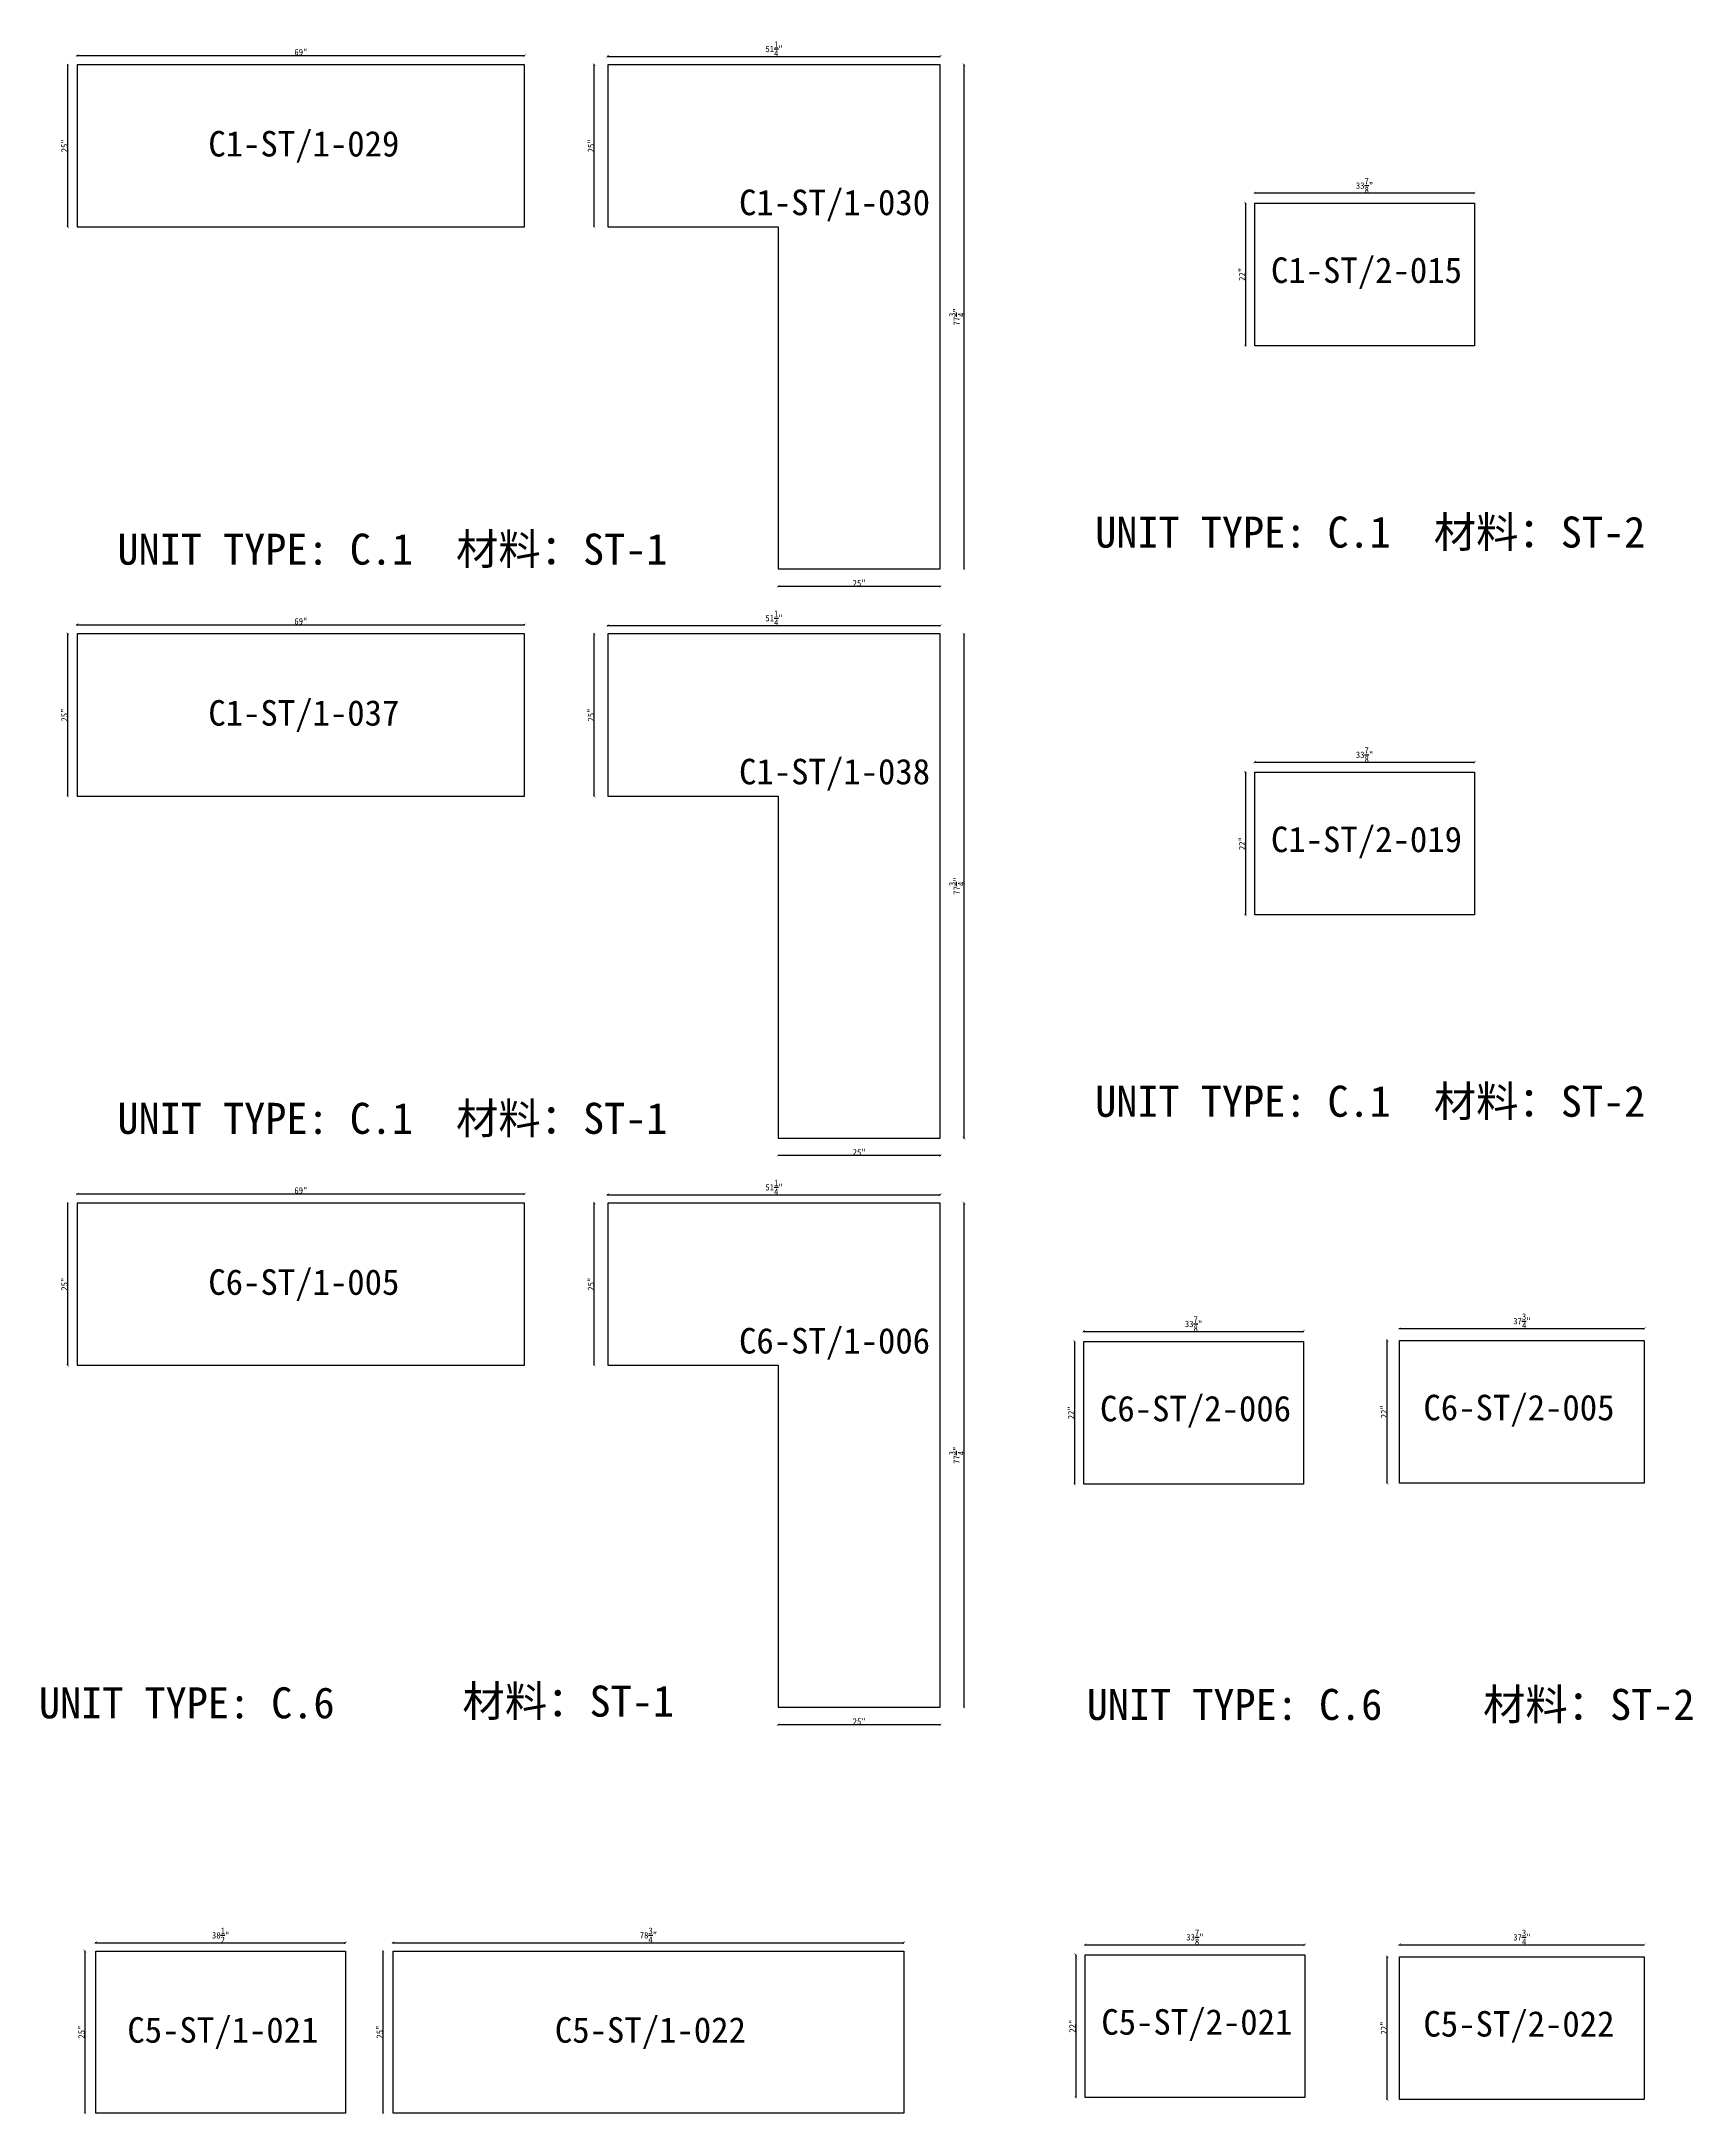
# Model space of a CAD drawing. Header units: millimetres. Extents: x -46962 to 137822, y -48342 to 2116.
# Drawn here: x 65147 to 71614, y -12556 to -4435 of the extents above; entities that cross this region are included whole.
import ezdxf
from ezdxf.enums import TextEntityAlignment as Align

# ---------------------------------------------------------------- set-up
doc = ezdxf.new("R2010")
doc.units = ezdxf.units.MM
doc.layers.add('COUNTERTOP_NUMBER', color=3, linetype='Continuous')
doc.layers.add('COUNTERTOPS', color=7, linetype='Continuous')
doc.styles.add('样式 1', font='')
doc.styles.get('样式 1').set_extended_font_data('NSimSun')
doc.dimstyles.new('副本 ISO-25', dxfattribs={"dimtxt": 25, "dimasz": 10, "dimexe": 1.5, "dimexo": 0.5, "dimtad": 1, "dimlfac": 0.03937, "dimlunit": 5, "dimtxsty": '样式 1', "dimblk": 'ARCHTICK', "dimcen": 2.5, "dimclrd": 256, "dimclrt": 1, "dimazin": 3, "dimtfac": 1, "dimtmove": 0, "dimatfit": 3, "dimfxlon": 1})

# ---------------------------------------------------------------- blocks, each defined once
blk = doc.blocks.new('_ArchTick')
at = {"color": 0, "linetype": 'ByBlock', "const_width": 0.15}
blk.add_lwpolyline([(-0.5, -0.5), (0.5, 0.5)], dxfattribs=at)
blk = doc.blocks.new('*D1240')
at = {"color": 0, "lineweight": -2, "transparency": 16777216}
for p, q in [((65250.6, -4526.8), (65248.1, -4526.8)), ((65250.6, -5161.8), (65248.1, -5161.8))]:
    blk.add_line(p, q, dxfattribs=at)
at = {"lineweight": -2, "transparency": 16777216}
blk.add_line((65249.6, -5161.8), (65249.6, -4526.8), dxfattribs=at)
at = {"layer": 'Defpoints', "color": 0, "transparency": 16777216}
for p in [(65249.6, -4526.8), (65286.5, -4526.8), (65286.5, -5161.8)]:
    blk.add_point(p, dxfattribs=at)
at = {"lineweight": -2, "transparency": 16777216, "xscale": 10, "yscale": 10, "zscale": 10}
for p, rotation in [((65249.6, -4526.8), 90), ((65249.6, -5161.8), 270)]:
    blk.add_blockref('_ArchTick', p, dxfattribs=dict(at, rotation=rotation))
at = {"color": 1, "transparency": 16777216, "insert": (65236.5, -4844.3), "char_height": 25, "attachment_point": 5, "rotation": 90, "style": '样式 1'}
blk.add_mtext('\\A1;25"', dxfattribs=at)
blk = doc.blocks.new('*D1241')
at = {"color": 0, "lineweight": -2, "transparency": 16777216}
for p, q in [((65286.5, -4491.5), (65286.5, -4489)), ((67039.1, -4491.5), (67039.1, -4489))]:
    blk.add_line(p, q, dxfattribs=at)
at = {"lineweight": -2, "transparency": 16777216}
blk.add_line((65286.5, -4490.5), (67039.1, -4490.5), dxfattribs=at)
at = {"layer": 'Defpoints', "color": 0, "transparency": 16777216}
for p in [(65286.5, -4526.8), (67039.1, -4490.5), (67039.1, -4526.8)]:
    blk.add_point(p, dxfattribs=at)
at = {"lineweight": -2, "transparency": 16777216, "xscale": 10, "yscale": 10, "zscale": 10, "rotation": 180}
blk.add_blockref('_ArchTick', (65286.5, -4490.5), dxfattribs=at)
at = {"lineweight": -2, "transparency": 16777216, "xscale": 10, "yscale": 10, "zscale": 10}
blk.add_blockref('_ArchTick', (67039.1, -4490.5), dxfattribs=at)
at = {"color": 1, "transparency": 16777216, "insert": (66162.8, -4477.3), "char_height": 25, "attachment_point": 5, "style": '样式 1'}
blk.add_mtext('\\A1;69"', dxfattribs=at)
blk = doc.blocks.new('*D1242')
at = {"color": 0, "lineweight": -2, "transparency": 16777216}
for p, q in [((67365.4, -4494.7), (67365.4, -4492.2)), ((68667.2, -4494.7), (68667.2, -4492.2))]:
    blk.add_line(p, q, dxfattribs=at)
at = {"lineweight": -2, "transparency": 16777216}
blk.add_line((67365.4, -4493.7), (68667.2, -4493.7), dxfattribs=at)
at = {"layer": 'Defpoints', "color": 0, "transparency": 16777216}
for p in [(67365.4, -4526.8), (68667.2, -4493.7), (68667.2, -4526.8)]:
    blk.add_point(p, dxfattribs=at)
at = {"lineweight": -2, "transparency": 16777216, "xscale": 10, "yscale": 10, "zscale": 10, "rotation": 180}
blk.add_blockref('_ArchTick', (67365.4, -4493.7), dxfattribs=at)
at = {"lineweight": -2, "transparency": 16777216, "xscale": 10, "yscale": 10, "zscale": 10}
blk.add_blockref('_ArchTick', (68667.2, -4493.7), dxfattribs=at)
at = {"color": 1, "transparency": 16777216, "insert": (68016.3, -4464.6), "char_height": 25, "attachment_point": 5, "style": '样式 1'}
blk.add_mtext('\\A1;51{\\H1x;\\S1/4;}"', dxfattribs=at)
blk = doc.blocks.new('*D1243')
at = {"color": 0, "lineweight": -2, "transparency": 16777216}
for p, q in [((67313, -4526.8), (67310.5, -4526.8)), ((67313, -5161.8), (67310.5, -5161.8))]:
    blk.add_line(p, q, dxfattribs=at)
at = {"lineweight": -2, "transparency": 16777216}
blk.add_line((67312, -5161.8), (67312, -4526.8), dxfattribs=at)
at = {"layer": 'Defpoints', "color": 0, "transparency": 16777216}
for p in [(67312, -4526.8), (67365.4, -4526.8), (67365.4, -5161.8)]:
    blk.add_point(p, dxfattribs=at)
at = {"lineweight": -2, "transparency": 16777216, "xscale": 10, "yscale": 10, "zscale": 10}
for p, rotation in [((67312, -4526.8), 90), ((67312, -5161.8), 270)]:
    blk.add_blockref('_ArchTick', p, dxfattribs=dict(at, rotation=rotation))
at = {"color": 1, "transparency": 16777216, "insert": (67298.9, -4844.3), "char_height": 25, "attachment_point": 5, "rotation": 90, "style": '样式 1'}
blk.add_mtext('\\A1;25"', dxfattribs=at)
blk = doc.blocks.new('*D1244')
at = {"color": 0, "lineweight": -2, "transparency": 16777216}
for p, q in [((68032.2, -6569.1), (68032.2, -6571.6)), ((68667.2, -6569.1), (68667.2, -6571.6))]:
    blk.add_line(p, q, dxfattribs=at)
at = {"lineweight": -2, "transparency": 16777216}
blk.add_line((68667.2, -6570.1), (68032.2, -6570.1), dxfattribs=at)
at = {"layer": 'Defpoints', "color": 0, "transparency": 16777216}
for p in [(68032.2, -6501.7), (68032.2, -6570.1), (68667.2, -6501.7)]:
    blk.add_point(p, dxfattribs=at)
at = {"lineweight": -2, "transparency": 16777216, "xscale": 10, "yscale": 10, "zscale": 10, "rotation": 180}
blk.add_blockref('_ArchTick', (68032.2, -6570.1), dxfattribs=at)
at = {"lineweight": -2, "transparency": 16777216, "xscale": 10, "yscale": 10, "zscale": 10}
blk.add_blockref('_ArchTick', (68667.2, -6570.1), dxfattribs=at)
at = {"color": 1, "transparency": 16777216, "insert": (68349.7, -6556.9), "char_height": 25, "attachment_point": 5, "style": '样式 1'}
blk.add_mtext('\\A1;25"', dxfattribs=at)
blk = doc.blocks.new('*D1245')
at = {"color": 0, "lineweight": -2, "transparency": 16777216}
for p, q in [((68759.4, -4526.8), (68761.9, -4526.8)), ((68759.4, -6501.7), (68761.9, -6501.7))]:
    blk.add_line(p, q, dxfattribs=at)
at = {"lineweight": -2, "transparency": 16777216}
blk.add_line((68760.4, -6501.7), (68760.4, -4526.8), dxfattribs=at)
at = {"layer": 'Defpoints', "color": 0, "transparency": 16777216}
for p in [(68667.2, -4526.8), (68760.4, -4526.8), (68667.2, -6501.7)]:
    blk.add_point(p, dxfattribs=at)
at = {"lineweight": -2, "transparency": 16777216, "xscale": 10, "yscale": 10, "zscale": 10}
for p, rotation in [((68760.4, -4526.8), 90), ((68760.4, -6501.7), 270)]:
    blk.add_blockref('_ArchTick', p, dxfattribs=dict(at, rotation=rotation))
at = {"color": 1, "transparency": 16777216, "insert": (68731.3, -5514.2), "char_height": 25, "attachment_point": 5, "rotation": 90, "style": '样式 1'}
blk.add_mtext('\\A1;77{\\H1x;\\S3/4;}"', dxfattribs=at)
blk = doc.blocks.new('*D1246')
at = {"color": 0, "lineweight": -2, "transparency": 16777216}
for p, q in [((69899.1, -5029.9), (69899.1, -5027.4)), ((70759.5, -5029.9), (70759.5, -5027.4))]:
    blk.add_line(p, q, dxfattribs=at)
at = {"lineweight": -2, "transparency": 16777216}
blk.add_line((69899.1, -5028.9), (70759.5, -5028.9), dxfattribs=at)
at = {"layer": 'Defpoints', "color": 0, "transparency": 16777216}
for p in [(70759.5, -5028.9), (69899.1, -5068.3), (70759.5, -5068.3)]:
    blk.add_point(p, dxfattribs=at)
at = {"lineweight": -2, "transparency": 16777216, "xscale": 10, "yscale": 10, "zscale": 10, "rotation": 180}
blk.add_blockref('_ArchTick', (69899.1, -5028.9), dxfattribs=at)
at = {"lineweight": -2, "transparency": 16777216, "xscale": 10, "yscale": 10, "zscale": 10}
blk.add_blockref('_ArchTick', (70759.5, -5028.9), dxfattribs=at)
at = {"color": 1, "transparency": 16777216, "insert": (70329.3, -4999.8), "char_height": 25, "attachment_point": 5, "style": '样式 1'}
blk.add_mtext('\\A1;33{\\H1x;\\S7/8;}"', dxfattribs=at)
blk = doc.blocks.new('*D1220')
at = {"color": 0, "lineweight": -2, "transparency": 16777216}
for p, q in [((69863.4, -5068.3), (69860.9, -5068.3)), ((69863.4, -5627.1), (69860.9, -5627.1))]:
    blk.add_line(p, q, dxfattribs=at)
at = {"lineweight": -2, "transparency": 16777216}
blk.add_line((69862.4, -5068.3), (69862.4, -5627.1), dxfattribs=at)
at = {"layer": 'Defpoints', "color": 0, "transparency": 16777216}
for p in [(69899.1, -5068.3), (69862.4, -5627.1), (69899.1, -5627.1)]:
    blk.add_point(p, dxfattribs=at)
at = {"lineweight": -2, "transparency": 16777216, "xscale": 10, "yscale": 10, "zscale": 10}
for p, rotation in [((69862.4, -5068.3), 90), ((69862.4, -5627.1), 270)]:
    blk.add_blockref('_ArchTick', p, dxfattribs=dict(at, rotation=rotation))
at = {"color": 1, "transparency": 16777216, "insert": (69849.3, -5347.7), "char_height": 25, "attachment_point": 5, "rotation": 90, "style": '样式 1'}
blk.add_mtext('\\A1;22"', dxfattribs=at)
blk = doc.blocks.new('*D1138')
at = {"color": 0, "lineweight": -2, "transparency": 16777216}
for p, q in [((65250.6, -6756.4), (65248.1, -6756.4)), ((65250.6, -7391.4), (65248.1, -7391.4))]:
    blk.add_line(p, q, dxfattribs=at)
at = {"lineweight": -2, "transparency": 16777216}
blk.add_line((65249.6, -7391.4), (65249.6, -6756.4), dxfattribs=at)
at = {"layer": 'Defpoints', "color": 0, "transparency": 16777216}
for p in [(65249.6, -6756.4), (65286.5, -6756.4), (65286.5, -7391.4)]:
    blk.add_point(p, dxfattribs=at)
at = {"lineweight": -2, "transparency": 16777216, "xscale": 10, "yscale": 10, "zscale": 10}
for p, rotation in [((65249.6, -6756.4), 90), ((65249.6, -7391.4), 270)]:
    blk.add_blockref('_ArchTick', p, dxfattribs=dict(at, rotation=rotation))
at = {"color": 1, "transparency": 16777216, "insert": (65236.5, -7073.9), "char_height": 25, "attachment_point": 5, "rotation": 90, "style": '样式 1'}
blk.add_mtext('\\A1;25"', dxfattribs=at)
blk = doc.blocks.new('*D1139')
at = {"color": 0, "lineweight": -2, "transparency": 16777216}
for p, q in [((65286.5, -6721), (65286.5, -6718.5)), ((67039.1, -6721), (67039.1, -6718.5))]:
    blk.add_line(p, q, dxfattribs=at)
at = {"lineweight": -2, "transparency": 16777216}
blk.add_line((65286.5, -6720), (67039.1, -6720), dxfattribs=at)
at = {"layer": 'Defpoints', "color": 0, "transparency": 16777216}
for p in [(67039.1, -6720), (65286.5, -6756.4), (67039.1, -6756.4)]:
    blk.add_point(p, dxfattribs=at)
at = {"lineweight": -2, "transparency": 16777216, "xscale": 10, "yscale": 10, "zscale": 10, "rotation": 180}
blk.add_blockref('_ArchTick', (65286.5, -6720), dxfattribs=at)
at = {"lineweight": -2, "transparency": 16777216, "xscale": 10, "yscale": 10, "zscale": 10}
blk.add_blockref('_ArchTick', (67039.1, -6720), dxfattribs=at)
at = {"color": 1, "transparency": 16777216, "insert": (66162.8, -6706.9), "char_height": 25, "attachment_point": 5, "style": '样式 1'}
blk.add_mtext('\\A1;69"', dxfattribs=at)
blk = doc.blocks.new('*D1140')
at = {"color": 0, "lineweight": -2, "transparency": 16777216}
for p, q in [((67365.4, -6724.2), (67365.4, -6721.7)), ((68667.2, -6724.2), (68667.2, -6721.7))]:
    blk.add_line(p, q, dxfattribs=at)
at = {"lineweight": -2, "transparency": 16777216}
blk.add_line((67365.4, -6723.2), (68667.2, -6723.2), dxfattribs=at)
at = {"layer": 'Defpoints', "color": 0, "transparency": 16777216}
for p in [(68667.2, -6723.2), (67365.4, -6756.4), (68667.2, -6756.4)]:
    blk.add_point(p, dxfattribs=at)
at = {"lineweight": -2, "transparency": 16777216, "xscale": 10, "yscale": 10, "zscale": 10, "rotation": 180}
blk.add_blockref('_ArchTick', (67365.4, -6723.2), dxfattribs=at)
at = {"lineweight": -2, "transparency": 16777216, "xscale": 10, "yscale": 10, "zscale": 10}
blk.add_blockref('_ArchTick', (68667.2, -6723.2), dxfattribs=at)
at = {"color": 1, "transparency": 16777216, "insert": (68016.3, -6694.2), "char_height": 25, "attachment_point": 5, "style": '样式 1'}
blk.add_mtext('\\A1;51{\\H1x;\\S1/4;}"', dxfattribs=at)
blk = doc.blocks.new('*D1141')
at = {"color": 0, "lineweight": -2, "transparency": 16777216}
for p, q in [((67313, -6756.4), (67310.5, -6756.4)), ((67313, -7391.4), (67310.5, -7391.4))]:
    blk.add_line(p, q, dxfattribs=at)
at = {"lineweight": -2, "transparency": 16777216}
blk.add_line((67312, -7391.4), (67312, -6756.4), dxfattribs=at)
at = {"layer": 'Defpoints', "color": 0, "transparency": 16777216}
for p in [(67312, -6756.4), (67365.4, -6756.4), (67365.4, -7391.4)]:
    blk.add_point(p, dxfattribs=at)
at = {"lineweight": -2, "transparency": 16777216, "xscale": 10, "yscale": 10, "zscale": 10}
for p, rotation in [((67312, -6756.4), 90), ((67312, -7391.4), 270)]:
    blk.add_blockref('_ArchTick', p, dxfattribs=dict(at, rotation=rotation))
at = {"color": 1, "transparency": 16777216, "insert": (67298.9, -7073.9), "char_height": 25, "attachment_point": 5, "rotation": 90, "style": '样式 1'}
blk.add_mtext('\\A1;25"', dxfattribs=at)
blk = doc.blocks.new('*D1142')
at = {"color": 0, "lineweight": -2, "transparency": 16777216}
for p, q in [((68032.2, -8798.6), (68032.2, -8801.1)), ((68667.2, -8798.6), (68667.2, -8801.1))]:
    blk.add_line(p, q, dxfattribs=at)
at = {"lineweight": -2, "transparency": 16777216}
blk.add_line((68667.2, -8799.6), (68032.2, -8799.6), dxfattribs=at)
at = {"layer": 'Defpoints', "color": 0, "transparency": 16777216}
for p in [(68032.2, -8731.2), (68667.2, -8731.2), (68032.2, -8799.6)]:
    blk.add_point(p, dxfattribs=at)
at = {"lineweight": -2, "transparency": 16777216, "xscale": 10, "yscale": 10, "zscale": 10, "rotation": 180}
blk.add_blockref('_ArchTick', (68032.2, -8799.6), dxfattribs=at)
at = {"lineweight": -2, "transparency": 16777216, "xscale": 10, "yscale": 10, "zscale": 10}
blk.add_blockref('_ArchTick', (68667.2, -8799.6), dxfattribs=at)
at = {"color": 1, "transparency": 16777216, "insert": (68349.7, -8786.5), "char_height": 25, "attachment_point": 5, "style": '样式 1'}
blk.add_mtext('\\A1;25"', dxfattribs=at)
blk = doc.blocks.new('*D1143')
at = {"color": 0, "lineweight": -2, "transparency": 16777216}
for p, q in [((68759.4, -6756.4), (68761.9, -6756.4)), ((68759.4, -8731.2), (68761.9, -8731.2))]:
    blk.add_line(p, q, dxfattribs=at)
at = {"lineweight": -2, "transparency": 16777216}
blk.add_line((68760.4, -8731.2), (68760.4, -6756.4), dxfattribs=at)
at = {"layer": 'Defpoints', "color": 0, "transparency": 16777216}
for p in [(68667.2, -6756.4), (68760.4, -6756.4), (68667.2, -8731.2)]:
    blk.add_point(p, dxfattribs=at)
at = {"lineweight": -2, "transparency": 16777216, "xscale": 10, "yscale": 10, "zscale": 10}
for p, rotation in [((68760.4, -6756.4), 90), ((68760.4, -8731.2), 270)]:
    blk.add_blockref('_ArchTick', p, dxfattribs=dict(at, rotation=rotation))
at = {"color": 1, "transparency": 16777216, "insert": (68731.3, -7743.8), "char_height": 25, "attachment_point": 5, "rotation": 90, "style": '样式 1'}
blk.add_mtext('\\A1;77{\\H1x;\\S3/4;}"', dxfattribs=at)
blk = doc.blocks.new('*D1144')
at = {"color": 0, "lineweight": -2, "transparency": 16777216}
for p, q in [((69899.1, -7259.5), (69899.1, -7257)), ((70759.5, -7259.5), (70759.5, -7257))]:
    blk.add_line(p, q, dxfattribs=at)
at = {"lineweight": -2, "transparency": 16777216}
blk.add_line((69899.1, -7258.5), (70759.5, -7258.5), dxfattribs=at)
at = {"layer": 'Defpoints', "color": 0, "transparency": 16777216}
for p in [(69899.1, -7297.9), (70759.5, -7258.5), (70759.5, -7297.9)]:
    blk.add_point(p, dxfattribs=at)
at = {"lineweight": -2, "transparency": 16777216, "xscale": 10, "yscale": 10, "zscale": 10, "rotation": 180}
blk.add_blockref('_ArchTick', (69899.1, -7258.5), dxfattribs=at)
at = {"lineweight": -2, "transparency": 16777216, "xscale": 10, "yscale": 10, "zscale": 10}
blk.add_blockref('_ArchTick', (70759.5, -7258.5), dxfattribs=at)
at = {"color": 1, "transparency": 16777216, "insert": (70329.3, -7229.4), "char_height": 25, "attachment_point": 5, "style": '样式 1'}
blk.add_mtext('\\A1;33{\\H1x;\\S7/8;}"', dxfattribs=at)
blk = doc.blocks.new('*D1145')
at = {"color": 0, "lineweight": -2, "transparency": 16777216}
for p, q in [((69863.4, -7297.9), (69860.9, -7297.9)), ((69863.4, -7856.7), (69860.9, -7856.7))]:
    blk.add_line(p, q, dxfattribs=at)
at = {"lineweight": -2, "transparency": 16777216}
blk.add_line((69862.4, -7297.9), (69862.4, -7856.7), dxfattribs=at)
at = {"layer": 'Defpoints', "color": 0, "transparency": 16777216}
for p in [(69899.1, -7297.9), (69862.4, -7856.7), (69899.1, -7856.7)]:
    blk.add_point(p, dxfattribs=at)
at = {"lineweight": -2, "transparency": 16777216, "xscale": 10, "yscale": 10, "zscale": 10}
for p, rotation in [((69862.4, -7297.9), 90), ((69862.4, -7856.7), 270)]:
    blk.add_blockref('_ArchTick', p, dxfattribs=dict(at, rotation=rotation))
at = {"color": 1, "transparency": 16777216, "insert": (69849.3, -7577.3), "char_height": 25, "attachment_point": 5, "rotation": 90, "style": '样式 1'}
blk.add_mtext('\\A1;22"', dxfattribs=at)
blk = doc.blocks.new('*D1316')
at = {"color": 0, "lineweight": -2, "transparency": 16777216}
for p, q in [((65359.4, -11883.8), (65359.4, -11881.3)), ((66337.3, -11883.8), (66337.3, -11881.3))]:
    blk.add_line(p, q, dxfattribs=at)
at = {"lineweight": -2, "transparency": 16777216}
blk.add_line((65359.4, -11882.8), (66337.3, -11882.8), dxfattribs=at)
at = {"layer": 'Defpoints', "color": 0, "transparency": 16777216}
for p in [(65359.4, -11915.5), (66337.3, -11882.8), (66337.3, -11915.5)]:
    blk.add_point(p, dxfattribs=at)
at = {"lineweight": -2, "transparency": 16777216, "xscale": 10, "yscale": 10, "zscale": 10, "rotation": 180}
blk.add_blockref('_ArchTick', (65359.4, -11882.8), dxfattribs=at)
at = {"lineweight": -2, "transparency": 16777216, "xscale": 10, "yscale": 10, "zscale": 10}
blk.add_blockref('_ArchTick', (66337.3, -11882.8), dxfattribs=at)
at = {"color": 1, "transparency": 16777216, "insert": (65848.3, -11853.8), "char_height": 25, "attachment_point": 5, "style": '样式 1'}
blk.add_mtext('\\A1;38{\\H1x;\\S1/2;}"', dxfattribs=at)
blk = doc.blocks.new('*D1317')
at = {"color": 0, "lineweight": -2, "transparency": 16777216}
for p, q in [((65317.4, -11915.5), (65314.9, -11915.5)), ((65317.4, -12550.5), (65314.9, -12550.5))]:
    blk.add_line(p, q, dxfattribs=at)
at = {"lineweight": -2, "transparency": 16777216}
blk.add_line((65316.4, -11915.5), (65316.4, -12550.5), dxfattribs=at)
at = {"layer": 'Defpoints', "color": 0, "transparency": 16777216}
for p in [(65359.4, -11915.5), (65316.4, -12550.5), (65359.4, -12550.5)]:
    blk.add_point(p, dxfattribs=at)
at = {"lineweight": -2, "transparency": 16777216, "xscale": 10, "yscale": 10, "zscale": 10}
for p, rotation in [((65316.4, -11915.5), 90), ((65316.4, -12550.5), 270)]:
    blk.add_blockref('_ArchTick', p, dxfattribs=dict(at, rotation=rotation))
at = {"color": 1, "transparency": 16777216, "insert": (65303.3, -12233), "char_height": 25, "attachment_point": 5, "rotation": 90, "style": '样式 1'}
blk.add_mtext('\\A1;25"', dxfattribs=at)
blk = doc.blocks.new('*D1318')
at = {"color": 0, "lineweight": -2, "transparency": 16777216}
for p, q in [((66524, -11883.8), (66524, -11881.3)), ((68524.3, -11883.8), (68524.3, -11881.3))]:
    blk.add_line(p, q, dxfattribs=at)
at = {"lineweight": -2, "transparency": 16777216}
blk.add_line((66524, -11882.8), (68524.3, -11882.8), dxfattribs=at)
at = {"layer": 'Defpoints', "color": 0, "transparency": 16777216}
for p in [(66524, -11915.5), (68524.3, -11882.8), (68524.3, -11915.5)]:
    blk.add_point(p, dxfattribs=at)
at = {"lineweight": -2, "transparency": 16777216, "xscale": 10, "yscale": 10, "zscale": 10, "rotation": 180}
blk.add_blockref('_ArchTick', (66524, -11882.8), dxfattribs=at)
at = {"lineweight": -2, "transparency": 16777216, "xscale": 10, "yscale": 10, "zscale": 10}
blk.add_blockref('_ArchTick', (68524.3, -11882.8), dxfattribs=at)
at = {"color": 1, "transparency": 16777216, "insert": (67524.2, -11853.7), "char_height": 25, "attachment_point": 5, "style": '样式 1'}
blk.add_mtext('\\A1;78{\\H1x;\\S3/4;}"', dxfattribs=at)
blk = doc.blocks.new('*D1319')
at = {"color": 0, "lineweight": -2, "transparency": 16777216}
for p, q in [((66485.7, -11915.5), (66483.2, -11915.5)), ((66485.7, -12550.5), (66483.2, -12550.5))]:
    blk.add_line(p, q, dxfattribs=at)
at = {"lineweight": -2, "transparency": 16777216}
blk.add_line((66484.7, -12550.5), (66484.7, -11915.5), dxfattribs=at)
at = {"layer": 'Defpoints', "color": 0, "transparency": 16777216}
for p in [(66484.7, -11915.5), (66524, -11915.5), (66524, -12550.5)]:
    blk.add_point(p, dxfattribs=at)
at = {"lineweight": -2, "transparency": 16777216, "xscale": 10, "yscale": 10, "zscale": 10}
for p, rotation in [((66484.7, -11915.5), 90), ((66484.7, -12550.5), 270)]:
    blk.add_blockref('_ArchTick', p, dxfattribs=dict(at, rotation=rotation))
at = {"color": 1, "transparency": 16777216, "insert": (66471.6, -12233), "char_height": 25, "attachment_point": 5, "rotation": 90, "style": '样式 1'}
blk.add_mtext('\\A1;25"', dxfattribs=at)
blk = doc.blocks.new('*D1320')
at = {"color": 0, "lineweight": -2, "transparency": 16777216}
for p, q in [((69234.6, -11891.8), (69234.6, -11889.3)), ((70095, -11891.8), (70095, -11889.3))]:
    blk.add_line(p, q, dxfattribs=at)
at = {"lineweight": -2, "transparency": 16777216}
blk.add_line((69234.6, -11890.8), (70095, -11890.8), dxfattribs=at)
at = {"layer": 'Defpoints', "color": 0, "transparency": 16777216}
for p in [(69234.6, -11930.3), (70095, -11890.8), (70095, -11930.3)]:
    blk.add_point(p, dxfattribs=at)
at = {"lineweight": -2, "transparency": 16777216, "xscale": 10, "yscale": 10, "zscale": 10, "rotation": 180}
blk.add_blockref('_ArchTick', (69234.6, -11890.8), dxfattribs=at)
at = {"lineweight": -2, "transparency": 16777216, "xscale": 10, "yscale": 10, "zscale": 10}
blk.add_blockref('_ArchTick', (70095, -11890.8), dxfattribs=at)
at = {"color": 1, "transparency": 16777216, "insert": (69664.8, -11861.7), "char_height": 25, "attachment_point": 5, "style": '样式 1'}
blk.add_mtext('\\A1;33{\\H1x;\\S7/8;}"', dxfattribs=at)
blk = doc.blocks.new('*D1321')
at = {"color": 0, "lineweight": -2, "transparency": 16777216}
for p, q in [((69199, -11930.3), (69196.5, -11930.3)), ((69199, -12489.1), (69196.5, -12489.1))]:
    blk.add_line(p, q, dxfattribs=at)
at = {"lineweight": -2, "transparency": 16777216}
blk.add_line((69198, -11930.3), (69198, -12489.1), dxfattribs=at)
at = {"layer": 'Defpoints', "color": 0, "transparency": 16777216}
for p in [(69234.6, -11930.3), (69198, -12489.1), (69234.6, -12489.1)]:
    blk.add_point(p, dxfattribs=at)
at = {"lineweight": -2, "transparency": 16777216, "xscale": 10, "yscale": 10, "zscale": 10}
for p, rotation in [((69198, -11930.3), 90), ((69198, -12489.1), 270)]:
    blk.add_blockref('_ArchTick', p, dxfattribs=dict(at, rotation=rotation))
at = {"color": 1, "transparency": 16777216, "insert": (69184.8, -12209.7), "char_height": 25, "attachment_point": 5, "rotation": 90, "style": '样式 1'}
blk.add_mtext('\\A1;22"', dxfattribs=at)
blk = doc.blocks.new('*D1322')
at = {"color": 0, "lineweight": -2, "transparency": 16777216}
for p, q in [((70466.4, -11891.8), (70466.4, -11889.3)), ((71425.3, -11891.8), (71425.3, -11889.3))]:
    blk.add_line(p, q, dxfattribs=at)
at = {"lineweight": -2, "transparency": 16777216}
blk.add_line((70466.4, -11890.8), (71425.3, -11890.8), dxfattribs=at)
at = {"layer": 'Defpoints', "color": 0, "transparency": 16777216}
for p in [(71425.3, -11890.8), (70466.4, -11937.7), (71425.3, -11937.7)]:
    blk.add_point(p, dxfattribs=at)
at = {"lineweight": -2, "transparency": 16777216, "xscale": 10, "yscale": 10, "zscale": 10, "rotation": 180}
blk.add_blockref('_ArchTick', (70466.4, -11890.8), dxfattribs=at)
at = {"lineweight": -2, "transparency": 16777216, "xscale": 10, "yscale": 10, "zscale": 10}
blk.add_blockref('_ArchTick', (71425.3, -11890.8), dxfattribs=at)
at = {"color": 1, "transparency": 16777216, "insert": (70945.8, -11861.7), "char_height": 25, "attachment_point": 5, "style": '样式 1'}
blk.add_mtext('\\A1;37{\\H1x;\\S3/4;}"', dxfattribs=at)
blk = doc.blocks.new('*D1323')
at = {"color": 0, "lineweight": -2, "transparency": 16777216}
for p, q in [((70419.3, -11937.7), (70416.8, -11937.7)), ((70419.3, -12496.5), (70416.8, -12496.5))]:
    blk.add_line(p, q, dxfattribs=at)
at = {"lineweight": -2, "transparency": 16777216}
blk.add_line((70418.3, -12496.5), (70418.3, -11937.7), dxfattribs=at)
at = {"layer": 'Defpoints', "color": 0, "transparency": 16777216}
for p in [(70418.3, -11937.7), (70466.4, -11937.7), (70466.4, -12496.5)]:
    blk.add_point(p, dxfattribs=at)
at = {"lineweight": -2, "transparency": 16777216, "xscale": 10, "yscale": 10, "zscale": 10}
for p, rotation in [((70418.3, -11937.7), 90), ((70418.3, -12496.5), 270)]:
    blk.add_blockref('_ArchTick', p, dxfattribs=dict(at, rotation=rotation))
at = {"color": 1, "transparency": 16777216, "insert": (70405.2, -12217.1), "char_height": 25, "attachment_point": 5, "rotation": 90, "style": '样式 1'}
blk.add_mtext('\\A1;22"', dxfattribs=at)
blk = doc.blocks.new('*D1324')
at = {"color": 0, "lineweight": -2, "transparency": 16777216}
for p, q in [((65250.6, -8985.9), (65248.1, -8985.9)), ((65250.6, -9620.9), (65248.1, -9620.9))]:
    blk.add_line(p, q, dxfattribs=at)
at = {"lineweight": -2, "transparency": 16777216}
blk.add_line((65249.6, -9620.9), (65249.6, -8985.9), dxfattribs=at)
at = {"layer": 'Defpoints', "color": 0, "transparency": 16777216}
for p in [(65249.6, -8985.9), (65286.5, -8985.9), (65286.5, -9620.9)]:
    blk.add_point(p, dxfattribs=at)
at = {"lineweight": -2, "transparency": 16777216, "xscale": 10, "yscale": 10, "zscale": 10}
for p, rotation in [((65249.6, -8985.9), 90), ((65249.6, -9620.9), 270)]:
    blk.add_blockref('_ArchTick', p, dxfattribs=dict(at, rotation=rotation))
at = {"color": 1, "transparency": 16777216, "insert": (65236.5, -9303.4), "char_height": 25, "attachment_point": 5, "rotation": 90, "style": '样式 1'}
blk.add_mtext('\\A1;25"', dxfattribs=at)
blk = doc.blocks.new('*D1325')
at = {"color": 0, "lineweight": -2, "transparency": 16777216}
for p, q in [((65286.5, -8950.6), (65286.5, -8948.1)), ((67039.1, -8950.6), (67039.1, -8948.1))]:
    blk.add_line(p, q, dxfattribs=at)
at = {"lineweight": -2, "transparency": 16777216}
blk.add_line((65286.5, -8949.6), (67039.1, -8949.6), dxfattribs=at)
at = {"layer": 'Defpoints', "color": 0, "transparency": 16777216}
for p in [(65286.5, -8985.9), (67039.1, -8949.6), (67039.1, -8985.9)]:
    blk.add_point(p, dxfattribs=at)
at = {"lineweight": -2, "transparency": 16777216, "xscale": 10, "yscale": 10, "zscale": 10, "rotation": 180}
blk.add_blockref('_ArchTick', (65286.5, -8949.6), dxfattribs=at)
at = {"lineweight": -2, "transparency": 16777216, "xscale": 10, "yscale": 10, "zscale": 10}
blk.add_blockref('_ArchTick', (67039.1, -8949.6), dxfattribs=at)
at = {"color": 1, "transparency": 16777216, "insert": (66162.8, -8936.5), "char_height": 25, "attachment_point": 5, "style": '样式 1'}
blk.add_mtext('\\A1;69"', dxfattribs=at)
blk = doc.blocks.new('*D1326')
at = {"color": 0, "lineweight": -2, "transparency": 16777216}
for p, q in [((67365.4, -8953.8), (67365.4, -8951.3)), ((68667.2, -8953.8), (68667.2, -8951.3))]:
    blk.add_line(p, q, dxfattribs=at)
at = {"lineweight": -2, "transparency": 16777216}
blk.add_line((67365.4, -8952.8), (68667.2, -8952.8), dxfattribs=at)
at = {"layer": 'Defpoints', "color": 0, "transparency": 16777216}
for p in [(67365.4, -8985.9), (68667.2, -8952.8), (68667.2, -8985.9)]:
    blk.add_point(p, dxfattribs=at)
at = {"lineweight": -2, "transparency": 16777216, "xscale": 10, "yscale": 10, "zscale": 10, "rotation": 180}
blk.add_blockref('_ArchTick', (67365.4, -8952.8), dxfattribs=at)
at = {"lineweight": -2, "transparency": 16777216, "xscale": 10, "yscale": 10, "zscale": 10}
blk.add_blockref('_ArchTick', (68667.2, -8952.8), dxfattribs=at)
at = {"color": 1, "transparency": 16777216, "insert": (68016.3, -8923.8), "char_height": 25, "attachment_point": 5, "style": '样式 1'}
blk.add_mtext('\\A1;51{\\H1x;\\S1/4;}"', dxfattribs=at)
blk = doc.blocks.new('*D1327')
at = {"color": 0, "lineweight": -2, "transparency": 16777216}
for p, q in [((67313, -8985.9), (67310.5, -8985.9)), ((67313, -9620.9), (67310.5, -9620.9))]:
    blk.add_line(p, q, dxfattribs=at)
at = {"lineweight": -2, "transparency": 16777216}
blk.add_line((67312, -9620.9), (67312, -8985.9), dxfattribs=at)
at = {"layer": 'Defpoints', "color": 0, "transparency": 16777216}
for p in [(67312, -8985.9), (67365.4, -8985.9), (67365.4, -9620.9)]:
    blk.add_point(p, dxfattribs=at)
at = {"lineweight": -2, "transparency": 16777216, "xscale": 10, "yscale": 10, "zscale": 10}
for p, rotation in [((67312, -8985.9), 90), ((67312, -9620.9), 270)]:
    blk.add_blockref('_ArchTick', p, dxfattribs=dict(at, rotation=rotation))
at = {"color": 1, "transparency": 16777216, "insert": (67298.9, -9303.4), "char_height": 25, "attachment_point": 5, "rotation": 90, "style": '样式 1'}
blk.add_mtext('\\A1;25"', dxfattribs=at)
blk = doc.blocks.new('*D1328')
at = {"color": 0, "lineweight": -2, "transparency": 16777216}
for p, q in [((68032.2, -11028.2), (68032.2, -11030.7)), ((68667.2, -11028.2), (68667.2, -11030.7))]:
    blk.add_line(p, q, dxfattribs=at)
at = {"lineweight": -2, "transparency": 16777216}
blk.add_line((68667.2, -11029.2), (68032.2, -11029.2), dxfattribs=at)
at = {"layer": 'Defpoints', "color": 0, "transparency": 16777216}
for p in [(68032.2, -10960.8), (68667.2, -10960.8), (68032.2, -11029.2)]:
    blk.add_point(p, dxfattribs=at)
at = {"lineweight": -2, "transparency": 16777216, "xscale": 10, "yscale": 10, "zscale": 10, "rotation": 180}
blk.add_blockref('_ArchTick', (68032.2, -11029.2), dxfattribs=at)
at = {"lineweight": -2, "transparency": 16777216, "xscale": 10, "yscale": 10, "zscale": 10}
blk.add_blockref('_ArchTick', (68667.2, -11029.2), dxfattribs=at)
at = {"color": 1, "transparency": 16777216, "insert": (68349.7, -11016.1), "char_height": 25, "attachment_point": 5, "style": '样式 1'}
blk.add_mtext('\\A1;25"', dxfattribs=at)
blk = doc.blocks.new('*D1329')
at = {"color": 0, "lineweight": -2, "transparency": 16777216}
for p, q in [((68759.4, -8985.9), (68761.9, -8985.9)), ((68759.4, -10960.8), (68761.9, -10960.8))]:
    blk.add_line(p, q, dxfattribs=at)
at = {"lineweight": -2, "transparency": 16777216}
blk.add_line((68760.4, -10960.8), (68760.4, -8985.9), dxfattribs=at)
at = {"layer": 'Defpoints', "color": 0, "transparency": 16777216}
for p in [(68667.2, -8985.9), (68760.4, -8985.9), (68667.2, -10960.8)]:
    blk.add_point(p, dxfattribs=at)
at = {"lineweight": -2, "transparency": 16777216, "xscale": 10, "yscale": 10, "zscale": 10}
for p, rotation in [((68760.4, -8985.9), 90), ((68760.4, -10960.8), 270)]:
    blk.add_blockref('_ArchTick', p, dxfattribs=dict(at, rotation=rotation))
at = {"color": 1, "transparency": 16777216, "insert": (68731.3, -9973.4), "char_height": 25, "attachment_point": 5, "rotation": 90, "style": '样式 1'}
blk.add_mtext('\\A1;77{\\H1x;\\S3/4;}"', dxfattribs=at)
blk = doc.blocks.new('*D1330')
at = {"color": 0, "lineweight": -2, "transparency": 16777216}
for p, q in [((69229.4, -9489.1), (69229.4, -9486.6)), ((70089.9, -9489.1), (70089.9, -9486.6))]:
    blk.add_line(p, q, dxfattribs=at)
at = {"lineweight": -2, "transparency": 16777216}
blk.add_line((69229.4, -9488.1), (70089.9, -9488.1), dxfattribs=at)
at = {"layer": 'Defpoints', "color": 0, "transparency": 16777216}
for p in [(70089.9, -9488.1), (69229.4, -9527.5), (70089.9, -9527.5)]:
    blk.add_point(p, dxfattribs=at)
at = {"lineweight": -2, "transparency": 16777216, "xscale": 10, "yscale": 10, "zscale": 10, "rotation": 180}
blk.add_blockref('_ArchTick', (69229.4, -9488.1), dxfattribs=at)
at = {"lineweight": -2, "transparency": 16777216, "xscale": 10, "yscale": 10, "zscale": 10}
blk.add_blockref('_ArchTick', (70089.9, -9488.1), dxfattribs=at)
at = {"color": 1, "transparency": 16777216, "insert": (69659.6, -9459), "char_height": 25, "attachment_point": 5, "style": '样式 1'}
blk.add_mtext('\\A1;33{\\H1x;\\S7/8;}"', dxfattribs=at)
blk = doc.blocks.new('*D1331')
at = {"color": 0, "lineweight": -2, "transparency": 16777216}
for p, q in [((69193.8, -9527.5), (69191.3, -9527.5)), ((69193.8, -10086.3), (69191.3, -10086.3))]:
    blk.add_line(p, q, dxfattribs=at)
at = {"lineweight": -2, "transparency": 16777216}
blk.add_line((69192.8, -9527.5), (69192.8, -10086.3), dxfattribs=at)
at = {"layer": 'Defpoints', "color": 0, "transparency": 16777216}
for p in [(69229.4, -9527.5), (69192.8, -10086.3), (69229.4, -10086.3)]:
    blk.add_point(p, dxfattribs=at)
at = {"lineweight": -2, "transparency": 16777216, "xscale": 10, "yscale": 10, "zscale": 10}
for p, rotation in [((69192.8, -9527.5), 90), ((69192.8, -10086.3), 270)]:
    blk.add_blockref('_ArchTick', p, dxfattribs=dict(at, rotation=rotation))
at = {"color": 1, "transparency": 16777216, "insert": (69179.7, -9806.9), "char_height": 25, "attachment_point": 5, "rotation": 90, "style": '样式 1'}
blk.add_mtext('\\A1;22"', dxfattribs=at)
blk = doc.blocks.new('*D1332')
at = {"color": 0, "lineweight": -2, "transparency": 16777216}
for p, q in [((70466.4, -9477.7), (70466.4, -9475.2)), ((71425.3, -9477.7), (71425.3, -9475.2))]:
    blk.add_line(p, q, dxfattribs=at)
at = {"lineweight": -2, "transparency": 16777216}
blk.add_line((70466.4, -9476.7), (71425.3, -9476.7), dxfattribs=at)
at = {"layer": 'Defpoints', "color": 0, "transparency": 16777216}
for p in [(71425.3, -9476.7), (70466.4, -9523.6), (71425.3, -9523.6)]:
    blk.add_point(p, dxfattribs=at)
at = {"lineweight": -2, "transparency": 16777216, "xscale": 10, "yscale": 10, "zscale": 10, "rotation": 180}
blk.add_blockref('_ArchTick', (70466.4, -9476.7), dxfattribs=at)
at = {"lineweight": -2, "transparency": 16777216, "xscale": 10, "yscale": 10, "zscale": 10}
blk.add_blockref('_ArchTick', (71425.3, -9476.7), dxfattribs=at)
at = {"color": 1, "transparency": 16777216, "insert": (70945.8, -9447.6), "char_height": 25, "attachment_point": 5, "style": '样式 1'}
blk.add_mtext('\\A1;37{\\H1x;\\S3/4;}"', dxfattribs=at)
blk = doc.blocks.new('*D1333')
at = {"color": 0, "lineweight": -2, "transparency": 16777216}
for p, q in [((70419.3, -9523.6), (70416.8, -9523.6)), ((70419.3, -10082.4), (70416.8, -10082.4))]:
    blk.add_line(p, q, dxfattribs=at)
at = {"lineweight": -2, "transparency": 16777216}
blk.add_line((70418.3, -10082.4), (70418.3, -9523.6), dxfattribs=at)
at = {"layer": 'Defpoints', "color": 0, "transparency": 16777216}
for p in [(70418.3, -9523.6), (70466.4, -9523.6), (70466.4, -10082.4)]:
    blk.add_point(p, dxfattribs=at)
at = {"lineweight": -2, "transparency": 16777216, "xscale": 10, "yscale": 10, "zscale": 10}
for p, rotation in [((70418.3, -9523.6), 90), ((70418.3, -10082.4), 270)]:
    blk.add_blockref('_ArchTick', p, dxfattribs=dict(at, rotation=rotation))
at = {"color": 1, "transparency": 16777216, "insert": (70405.2, -9803), "char_height": 25, "attachment_point": 5, "rotation": 90, "style": '样式 1'}
blk.add_mtext('\\A1;22"', dxfattribs=at)

msp = doc.modelspace()

# ---------------------------------------------------------------- linework, layer by layer
at = {"layer": 'COUNTERTOPS'}
for points in [[(65286.547, -5161.803), (67039.147, -5161.803), (67039.147, -4526.803), (65286.547, -4526.803)], [(68667.192, -4526.803), (67365.442, -4526.803), (67365.442, -5161.803), (68032.192, -5161.803), (68032.192, -6501.653), (68667.192, -6501.653)], [(69899.076, -5068.345), (70759.501, -5068.345), (70759.501, -5627.145), (69899.076, -5627.145)], [(65286.547, -7391.371), (67039.147, -7391.371), (67039.147, -6756.371), (65286.547, -6756.371)], [(68667.192, -6756.371), (67365.442, -6756.371), (67365.442, -7391.371), (68032.192, -7391.371), (68032.192, -8731.221), (68667.192, -8731.221)], [(69899.076, -7297.913), (70759.501, -7297.913), (70759.501, -7856.713), (69899.076, -7856.713)], [(65286.547, -9620.938), (67039.147, -9620.938), (67039.147, -8985.938), (65286.547, -8985.938)], [(68667.192, -8985.938), (67365.442, -8985.938), (67365.442, -9620.938), (68032.192, -9620.938), (68032.192, -10960.788), (68667.192, -10960.788)], [(69229.43, -9527.48), (70089.855, -9527.48), (70089.855, -10086.28), (69229.43, -10086.28)], [(70466.402, -9523.573), (71425.252, -9523.573), (71425.252, -10082.373), (70466.402, -10082.373)], [(69234.614, -11930.255), (70095.039, -11930.255), (70095.039, -12489.055), (69234.614, -12489.055)], [(70466.402, -11937.685), (71425.252, -11937.685), (71425.252, -12496.485), (70466.402, -12496.485)]]:
    msp.add_lwpolyline(points, close=True, dxfattribs=at)
at = {"layer": 'COUNTERTOPS', "color": 40, "true_color": 0xf8d731}
for points in [[(65359.395, -11915.466), (66337.295, -11915.466), (66337.295, -12550.466), (65359.395, -12550.466)], [(66524.049, -11915.466), (68524.299, -11915.466), (68524.299, -12550.466), (66524.049, -12550.466)]]:
    msp.add_lwpolyline(points, close=True, dxfattribs=at)

# ---------------------------------------------------------------- texts
at = {"style": '样式 1'}
for s, p in [('UNIT TYPE: C.1', (69274.305, -6417.949)), ('材料：ST-2', (70600.586, -6417.949)), ('UNIT TYPE: C.1', (65444.219, -6484.902)), ('材料：ST-1', (66770.5, -6484.902)), ('UNIT TYPE: C.1', (69274.305, -8647.516)), ('材料：ST-2', (70600.586, -8647.516)), ('UNIT TYPE: C.1', (65444.219, -8714.469)), ('材料：ST-1', (66770.5, -8714.469)), ('UNIT TYPE: C.6', (65136.594, -11004.008)), ('材料：ST-1', (66795.881, -10997.352)), ('材料：ST-2', (70793.729, -11010.411)), ('UNIT TYPE: C.6', (69241.004, -11010.411))]:
    msp.add_text(s, height=121.5865, dxfattribs=at).set_placement(p)
at = {"layer": 'COUNTERTOP_NUMBER', "color": 3, "style": '样式 1'}
for s, p in [('C1-ST/1-029', (66174.41, -4835.973)), ('C1-ST/1-030', (68253.305, -5065.823)), ('C1-ST/2-015', (70336.939, -5331.315)), ('C1-ST/1-037', (66174.41, -7065.54)), ('C1-ST/1-038', (68253.305, -7295.39)), ('C1-ST/2-019', (70336.939, -7560.882)), ('C6-ST/1-005', (66174.41, -9295.107)), ('C6-ST/1-006', (68253.305, -9524.957)), ('C6-ST/2-006', (69667.293, -9790.449)), ('C6-ST/2-005', (70934.265, -9786.542)), ('C5-ST/1-021', (65857.258, -12224.635)), ('C5-ST/1-022', (67531.913, -12224.635)), ('C5-ST/2-021', (69672.478, -12193.225)), ('C5-ST/2-022', (70934.265, -12200.655))]:
    msp.add_text(s, height=100, dxfattribs=at).set_placement(p, align=Align.MIDDLE_CENTER)

# ---------------------------------------------------------------- dimensions: what is measured, and where the dimension line sits
for base, p1, p2, picture, middle in [((67039.147, -4490.473), (65286.547, -4526.803), (67039.147, -4526.803), '*D1241', (66162.847, -4477.348)), ((68667.192, -4493.671), (67365.442, -4526.803), (68667.192, -4526.803), '*D1242', (68016.317, -4464.647)), ((70759.501, -5028.919), (69899.076, -5068.345), (70759.501, -5068.345), '*D1246', (70329.288, -4999.825)), ((68032.192, -6570.069), (68667.192, -6501.653), (68032.192, -6501.653), '*D1244', (68349.692, -6556.944)), ((67039.147, -6720.04), (65286.547, -6756.371), (67039.147, -6756.371), '*D1139', (66162.847, -6706.915)), ((68667.192, -6723.238), (67365.442, -6756.371), (68667.192, -6756.371), '*D1140', (68016.317, -6694.215)), ((70759.501, -7258.486), (69899.076, -7297.913), (70759.501, -7297.913), '*D1144', (70329.288, -7229.393)), ((68032.192, -8799.637), (68667.192, -8731.221), (68032.192, -8731.221), '*D1142', (68349.692, -8786.512)), ((67039.147, -8949.607), (65286.547, -8985.938), (67039.147, -8985.938), '*D1325', (66162.847, -8936.482)), ((68667.192, -8952.805), (67365.442, -8985.938), (68667.192, -8985.938), '*D1326', (68016.317, -8923.782)), ((71425.252, -9476.716), (70466.402, -9523.573), (71425.252, -9523.573), '*D1332', (70945.827, -9447.623)), ((70089.855, -9488.053), (69229.43, -9527.48), (70089.855, -9527.48), '*D1330', (69659.642, -9458.96)), ((68032.192, -11029.204), (68667.192, -10960.788), (68032.192, -10960.788), '*D1328', (68349.692, -11016.079)), ((66337.295, -11882.791), (65359.395, -11915.466), (66337.295, -11915.466), '*D1316', (65848.345, -11853.768)), ((68524.299, -11882.791), (66524.049, -11915.466), (68524.299, -11915.466), '*D1318', (67524.174, -11853.698)), ((70095.039, -11890.829), (69234.614, -11930.255), (70095.039, -11930.255), '*D1320', (69664.827, -11861.735)), ((71425.252, -11890.829), (70466.402, -11937.685), (71425.252, -11937.685), '*D1322', (70945.827, -11861.735))]:
    dim = msp.add_linear_dim(base=base, p1=p1, p2=p2, dimstyle='副本 ISO-25')
    dim.commit()
    dim.dimension.update_dxf_attribs({"geometry": picture, "text_midpoint": middle})
for base, p1, p2, picture, middle in [((65249.607, -4526.803), (65286.547, -5161.803), (65286.547, -4526.803), '*D1240', (65236.482, -4844.303)), ((67311.996, -4526.803), (67365.442, -5161.803), (67365.442, -4526.803), '*D1243', (67298.871, -4844.303)), ((68760.414, -4526.803), (68667.192, -6501.653), (68667.192, -4526.803), '*D1245', (68731.321, -5514.228)), ((69862.429, -5627.145), (69899.076, -5068.345), (69899.076, -5627.145), '*D1220', (69849.304, -5347.745)), ((65249.607, -6756.371), (65286.547, -7391.371), (65286.547, -6756.371), '*D1138', (65236.482, -7073.871)), ((67311.996, -6756.371), (67365.442, -7391.371), (67365.442, -6756.371), '*D1141', (67298.871, -7073.871)), ((68760.414, -6756.371), (68667.192, -8731.221), (68667.192, -6756.371), '*D1143', (68731.321, -7743.796)), ((69862.429, -7856.713), (69899.076, -7297.913), (69899.076, -7856.713), '*D1145', (69849.304, -7577.313)), ((65249.607, -8985.938), (65286.547, -9620.938), (65286.547, -8985.938), '*D1324', (65236.482, -9303.438)), ((67311.996, -8985.938), (67365.442, -9620.938), (67365.442, -8985.938), '*D1327', (67298.871, -9303.438)), ((68760.414, -8985.938), (68667.192, -10960.788), (68667.192, -8985.938), '*D1329', (68731.321, -9973.363)), ((69192.783, -10086.28), (69229.43, -9527.48), (69229.43, -10086.28), '*D1331', (69179.658, -9806.88)), ((70418.293, -9523.573), (70466.402, -10082.373), (70466.402, -9523.573), '*D1333', (70405.168, -9802.973)), ((65316.441, -12550.466), (65359.395, -11915.466), (65359.395, -12550.466), '*D1317', (65303.316, -12232.966)), ((66484.693, -11915.466), (66524.049, -12550.466), (66524.049, -11915.466), '*D1319', (66471.568, -12232.966)), ((69197.968, -12489.055), (69234.614, -11930.255), (69234.614, -12489.055), '*D1321', (69184.843, -12209.655)), ((70418.293, -11937.685), (70466.402, -12496.485), (70466.402, -11937.685), '*D1323', (70405.168, -12217.085))]:
    dim = msp.add_linear_dim(base=base, p1=p1, p2=p2, angle=90, dimstyle='副本 ISO-25')
    dim.commit()
    dim.dimension.update_dxf_attribs({"geometry": picture, "text_midpoint": middle})

doc.saveas('drawing.dxf')
